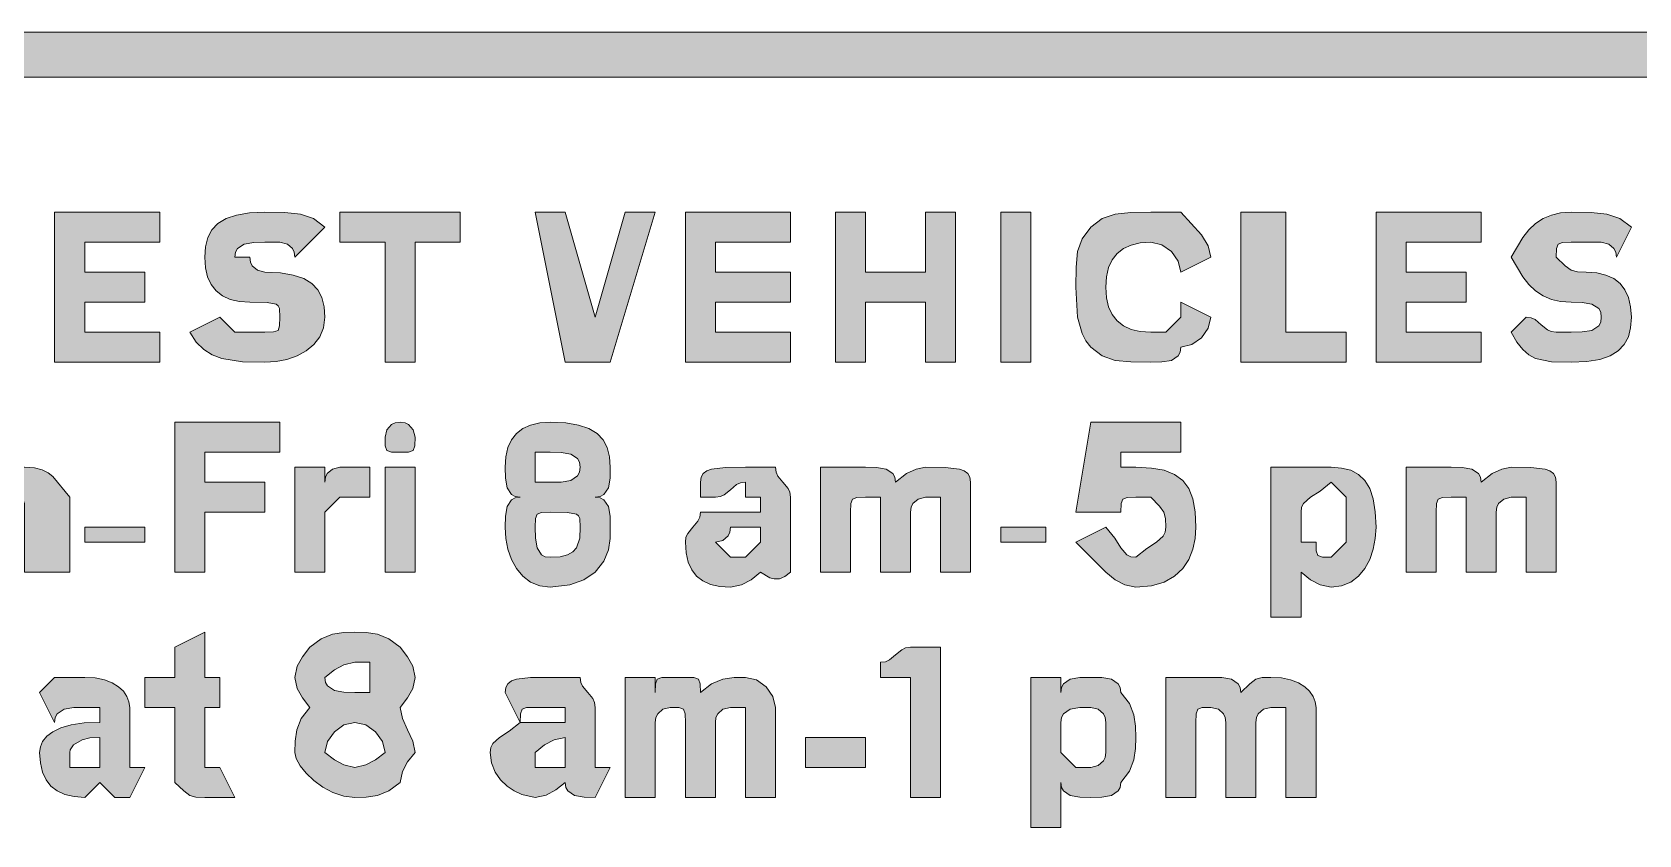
# Model space of a CAD drawing. Header units: metres. Extents: x 117 to 450, y 6 to 264.
# Drawn here: x 237.8 to 366.2, y 199.6 to 263.8 of the extents above; entities that cross this region are included whole.
import ezdxf

# ---------------------------------------------------------------- set-up
doc = ezdxf.new("R2010")
doc.units = ezdxf.units.M
doc.layers.add('FILL_BLACK_000000', color=7, linetype='Continuous', true_color=0x000000)

msp = doc.modelspace()

# ---------------------------------------------------------------- hatches: boundary and pattern name
at = {"layer": 'FILL_BLACK_000000', "true_color": 0x000000}
h = msp.add_hatch(color=7, dxfattribs=at)
h.dxf.hatch_style = 1
h.paths.add_polyline_path([(117.42, 257.65), (117.96, 258.96), (118.73, 260.27), (119.61, 261.36), (121.41, 263.01), (122.31, 263.55), (123.21, 263.76), (443.61, 263.76), (444.9, 263.6), (446.07, 263.14), (447.09, 262.43), (447.96, 261.51), (448.66, 260.42), (449.18, 259.2), (449.5, 257.9), (449.61, 256.56), (449.61, 11.76), (449.5, 10.47), (449.18, 9.3), (448.66, 8.28), (447.96, 7.41), (447.09, 6.71), (446.07, 6.19), (444.9, 5.87), (443.61, 5.76), (123.21, 5.76), (122.31, 5.97), (121.41, 6.51), (119.61, 8.16), (119.21, 8.21), (118.9, 8.35), (118.41, 8.76), (117.92, 9.17), (117.61, 9.31), (117.21, 9.36), (117.21, 11.76), (117.21, 256.56), (117.42, 257.65)])
h.paths.add_polyline_path([(443.98, 9.58), (444.6, 9.87), (445.11, 10.26), (445.5, 10.77), (445.78, 11.38), (445.95, 12.12), (446.01, 12.96), (446.01, 256.56), (445.78, 257.63), (445.5, 258.23), (445.11, 258.81), (444.6, 259.34), (443.98, 259.77), (443.25, 260.05), (442.41, 260.16), (124.41, 260.16), (123.53, 259.97), (122.76, 259.56), (122.01, 258.96), (121.61, 258.91), (121.32, 258.77), (120.96, 258.36), (120.81, 257.76), (120.81, 256.56), (120.81, 12.96), (120.83, 12.08), (120.96, 11.31), (121.32, 10.77), (121.61, 10.61), (122.01, 10.56), (122.06, 10.16), (122.22, 9.87), (122.76, 9.51), (123.53, 9.38), (124.41, 9.36), (442.41, 9.36), (443.25, 9.42), (443.98, 9.58)], flags=16)
h = msp.add_hatch(color=7, dxfattribs=at)
h.dxf.hatch_style = 1
h.paths.add_polyline_path([(239.61, 237.36), (239.61, 249.36), (248.01, 249.36), (248.01, 246.96), (242.01, 246.96), (242.01, 244.56), (246.81, 244.56), (246.81, 242.16), (242.01, 242.16), (242.01, 239.76), (248.01, 239.76), (248.01, 237.36), (239.61, 237.36)])
h = msp.add_hatch(color=7, dxfattribs=at)
h.dxf.hatch_style = 1
h.paths.add_polyline_path([(254.63, 237.4), (252.96, 237.66), (252.2, 237.95), (251.52, 238.37), (250.91, 238.97), (250.41, 239.76), (252.81, 240.96), (254.01, 239.76), (256.41, 239.76), (257.1, 239.78), (257.46, 239.91), (257.59, 240.27), (257.61, 240.96), (257.57, 241.65), (257.48, 241.87), (257.31, 242.01), (256.6, 242.14), (255.21, 242.16), (254.37, 242.22), (253.63, 242.38), (253.02, 242.67), (252.51, 243.06), (252.12, 243.57), (251.83, 244.18), (251.67, 244.92), (251.61, 245.76), (251.67, 246.6), (251.85, 247.33), (252.18, 247.95), (252.66, 248.46), (253.31, 248.85), (254.14, 249.13), (255.17, 249.3), (256.41, 249.36), (258, 249.34), (259.26, 249.21), (260.29, 248.85), (261.21, 248.16), (258.81, 245.76), (258.76, 246.16), (258.62, 246.45), (258.21, 246.81), (257.61, 246.96), (256.41, 246.96), (255.53, 246.94), (254.76, 246.81), (254.22, 246.45), (254.06, 246.16), (254.01, 245.76), (255.21, 245.76), (255.26, 245.36), (255.4, 245.07), (255.81, 244.71), (256.41, 244.56), (257.65, 244.5), (258.68, 244.33), (259.51, 244.05), (260.16, 243.66), (260.64, 243.15), (260.97, 242.53), (261.15, 241.8), (261.21, 240.96), (261.1, 240.12), (260.8, 239.38), (260.32, 238.77), (259.71, 238.26), (258.98, 237.87), (258.17, 237.58), (257.31, 237.42), (256.41, 237.36), (254.63, 237.4)])
h = msp.add_hatch(color=7, dxfattribs=at)
h.dxf.hatch_style = 1
h.paths.add_polyline_path([(266.01, 246.96), (262.41, 246.96), (262.41, 249.36), (272.01, 249.36), (272.01, 246.96), (268.41, 246.96), (268.41, 237.36), (266.01, 237.36), (266.01, 246.96)])
h = msp.add_hatch(color=7, dxfattribs=at)
h.dxf.hatch_style = 1
h.paths.add_polyline_path([(284.01, 237.36), (282.81, 237.36), (280.41, 237.36), (278.01, 249.36), (280.41, 249.36), (282.81, 240.96), (285.21, 249.36), (287.61, 249.36), (284.01, 237.36)])
h = msp.add_hatch(color=7, dxfattribs=at)
h.dxf.hatch_style = 1
h.paths.add_polyline_path([(290.01, 249.36), (298.41, 249.36), (298.41, 246.96), (292.41, 246.96), (292.41, 244.56), (298.41, 244.56), (298.41, 242.16), (292.41, 242.16), (292.41, 239.76), (298.41, 239.76), (298.41, 237.36), (290.01, 237.36), (290.01, 249.36)])
h = msp.add_hatch(color=7, dxfattribs=at)
h.dxf.hatch_style = 1
h.paths.add_polyline_path([(302.01, 249.36), (304.41, 249.36), (304.41, 244.56), (306.81, 244.56), (309.21, 244.56), (309.21, 249.36), (311.61, 249.36), (311.61, 237.36), (309.21, 237.36), (309.21, 242.16), (306.81, 242.16), (304.41, 242.16), (304.41, 237.36), (302.01, 237.36), (302.01, 249.36)])
h = msp.add_hatch(color=7, dxfattribs=at)
h.dxf.hatch_style = 1
h.paths.add_polyline_path([(315.21, 249.36), (317.61, 249.36), (317.61, 237.36), (315.21, 237.36), (315.21, 249.36)])
h = msp.add_hatch(color=7, dxfattribs=at)
h.dxf.hatch_style = 1
h.paths.add_polyline_path([(331.8, 240.08), (331.26, 239.31), (330.49, 238.77), (329.61, 238.56), (329.56, 238.16), (329.4, 237.87), (328.86, 237.51), (328.09, 237.38), (327.21, 237.36), (325.62, 237.38), (324.36, 237.51), (323.33, 237.87), (322.41, 238.56), (322.01, 239.06), (321.72, 239.65), (321.36, 240.96), (321.21, 243.36), (321.23, 244.95), (321.36, 246.21), (321.72, 247.24), (322.41, 248.16), (323.33, 248.85), (324.36, 249.21), (325.62, 249.34), (327.21, 249.36), (329.61, 249.36), (331.26, 247.56), (331.8, 246.66), (332.01, 245.76), (329.61, 244.56), (329.4, 245.44), (328.86, 246.21), (328.09, 246.75), (327.21, 246.96), (326.37, 246.9), (325.64, 246.73), (325.02, 246.45), (324.51, 246.06), (324.12, 245.55), (323.83, 244.93), (323.67, 244.2), (323.61, 243.36), (323.67, 242.52), (323.83, 241.78), (324.12, 241.17), (324.51, 240.66), (325.02, 240.27), (325.63, 239.98), (326.37, 239.82), (327.21, 239.76), (328.41, 239.76), (329.61, 240.96), (329.61, 242.16), (332.01, 240.96), (331.8, 240.08)])
h = msp.add_hatch(color=7, dxfattribs=at)
h.dxf.hatch_style = 1
h.paths.add_polyline_path([(334.41, 249.36), (338.01, 249.36), (338.01, 239.76), (342.81, 239.76), (342.81, 237.36), (334.41, 237.36), (334.41, 249.36)])
h = msp.add_hatch(color=7, dxfattribs=at)
h.dxf.hatch_style = 1
h.paths.add_polyline_path([(345.21, 249.36), (353.61, 249.36), (353.61, 246.96), (347.61, 246.96), (347.61, 244.56), (352.41, 244.56), (352.41, 242.16), (347.61, 242.16), (347.61, 239.76), (353.61, 239.76), (353.61, 237.36), (345.21, 237.36), (345.21, 249.36)])
h = msp.add_hatch(color=7, dxfattribs=at)
h.dxf.hatch_style = 1
h.paths.add_polyline_path([(359.22, 237.4), (357.96, 237.66), (357.42, 237.95), (356.93, 238.37), (356.46, 238.97), (356.01, 239.76), (357.21, 240.96), (357.61, 240.91), (357.92, 240.77), (358.41, 240.36), (358.9, 239.95), (359.21, 239.81), (359.61, 239.76), (360.81, 239.76), (361.69, 239.78), (362.46, 239.91), (363, 240.27), (363.16, 240.56), (363.21, 240.96), (363.16, 241.36), (363, 241.65), (362.46, 242.01), (361.69, 242.14), (360.81, 242.16), (359.96, 242.22), (359.22, 242.38), (358.55, 242.67), (357.96, 243.06), (357.42, 243.57), (356.93, 244.18), (356.01, 245.76), (356.93, 247.33), (357.42, 247.95), (357.96, 248.46), (358.55, 248.85), (359.22, 249.13), (359.96, 249.3), (360.81, 249.36), (362.4, 249.34), (363.66, 249.21), (364.69, 248.85), (365.61, 248.16), (364.41, 245.76), (364.36, 246.16), (364.22, 246.45), (363.81, 246.81), (363.21, 246.96), (360.81, 246.96), (360.12, 246.94), (359.76, 246.81), (359.63, 246.45), (359.61, 245.76), (360.32, 245.07), (360.81, 244.71), (361.3, 244.58), (362.01, 244.56), (362.85, 244.5), (363.58, 244.33), (364.2, 244.05), (364.71, 243.66), (365.1, 243.15), (365.38, 242.53), (365.55, 241.8), (365.61, 240.96), (365.55, 240.12), (365.37, 239.38), (365.04, 238.77), (364.56, 238.26), (363.91, 237.87), (363.08, 237.58), (362.05, 237.42), (360.81, 237.36), (359.22, 237.4)])
h = msp.add_hatch(color=7, dxfattribs=at)
h.dxf.hatch_style = 1
h.paths.add_polyline_path([(251.61, 225.36), (251.61, 220.56), (249.21, 220.56), (249.21, 232.56), (257.61, 232.56), (257.61, 230.16), (251.61, 230.16), (251.61, 227.76), (256.41, 227.76), (256.41, 225.36), (251.61, 225.36)])
h = msp.add_hatch(color=7, dxfattribs=at)
h.dxf.hatch_style = 1
h.paths.add_polyline_path([(268.39, 230.67), (268.26, 230.31), (267.9, 230.18), (267.21, 230.16), (266.52, 230.18), (266.16, 230.31), (266.03, 230.67), (266.01, 231.36), (266.16, 231.96), (266.52, 232.37), (266.81, 232.51), (267.21, 232.56), (267.61, 232.51), (267.9, 232.37), (268.26, 231.96), (268.41, 231.36), (268.39, 230.67)])
h = msp.add_hatch(color=7, dxfattribs=at)
h.dxf.hatch_style = 1
h.paths.add_polyline_path([(277.02, 220.25), (276.51, 220.86), (276.12, 221.59), (275.83, 222.4), (275.67, 223.26), (275.61, 224.16), (275.63, 225.04), (275.76, 225.81), (276.12, 226.35), (276.41, 226.51), (276.81, 226.56), (276.41, 226.61), (276.12, 226.77), (275.76, 227.31), (275.63, 228.08), (275.61, 228.96), (275.67, 229.8), (275.83, 230.53), (276.12, 231.15), (276.51, 231.66), (277.02, 232.05), (277.63, 232.33), (278.37, 232.5), (279.21, 232.56), (280.45, 232.5), (281.48, 232.33), (282.31, 232.05), (282.96, 231.66), (283.44, 231.15), (283.77, 230.53), (283.95, 229.8), (284.01, 228.96), (283.99, 228.08), (283.86, 227.31), (283.5, 226.77), (283.21, 226.61), (282.81, 226.56), (283.21, 226.51), (283.5, 226.35), (283.86, 225.81), (283.99, 225.04), (284.01, 224.16), (283.99, 223.26), (283.86, 222.36), (283.5, 221.46), (282.81, 220.56), (281.91, 219.96), (280.78, 219.55), (279.21, 219.36), (278.37, 219.47), (277.63, 219.77), (277.02, 220.25)])
h.paths.add_polyline_path([(281.31, 225.21), (280.6, 225.34), (279.21, 225.36), (278.52, 225.34), (278.16, 225.21), (278.03, 224.85), (278.01, 224.16), (278.03, 223.28), (278.16, 222.51), (278.52, 221.97), (278.81, 221.81), (279.21, 221.76), (280, 221.81), (280.6, 221.97), (281.02, 222.2), (281.31, 222.51), (281.57, 223.28), (281.61, 224.16), (281.57, 224.85), (281.48, 225.07), (281.31, 225.21)], flags=16)
h.paths.add_polyline_path([(281.4, 229.65), (280.86, 230.01), (280.09, 230.14), (279.21, 230.16), (278.01, 230.16), (278.01, 228.96), (278.01, 227.76), (279.21, 227.76), (280.09, 227.78), (280.86, 227.91), (281.4, 228.27), (281.56, 228.56), (281.61, 228.96), (281.56, 229.36), (281.4, 229.65)], flags=16)
h = msp.add_hatch(color=7, dxfattribs=at)
h.dxf.hatch_style = 1
h.paths.add_polyline_path([(330.75, 223.26), (330.57, 222.4), (330.24, 221.59), (329.76, 220.86), (329.11, 220.25), (328.28, 219.77), (327.25, 219.47), (326.01, 219.36), (325.13, 219.55), (324.36, 219.96), (323.61, 220.56), (321.21, 222.96), (323.61, 224.16), (324.32, 223.28), (324.81, 222.51), (325.3, 221.97), (325.61, 221.81), (326.01, 221.76), (326.89, 222.47), (327.66, 222.96), (328.2, 223.45), (328.36, 223.76), (328.41, 224.16), (328.39, 224.87), (328.26, 225.36), (327.9, 225.85), (327.21, 226.56), (326.01, 226.56), (325.32, 226.54), (324.96, 226.41), (324.83, 226.05), (324.81, 225.36), (321.21, 225.36), (322.41, 232.56), (329.61, 232.56), (329.61, 230.16), (324.81, 230.16), (324.81, 228.96), (326.01, 228.96), (327.25, 228.9), (328.28, 228.72), (329.11, 228.39), (329.76, 227.91), (330.24, 227.26), (330.57, 226.43), (330.75, 225.4), (330.81, 224.16), (330.75, 223.26)])
h = msp.add_hatch(color=7, dxfattribs=at)
h.dxf.hatch_style = 1
h.paths.add_polyline_path([(235.41, 226.41), (235, 226.05), (234.86, 225.76), (234.81, 225.36), (234.81, 220.56), (232.41, 220.56), (232.41, 228.96), (234.81, 228.96), (236.01, 228.96), (237.21, 228.96), (238, 228.91), (238.62, 228.75), (239.09, 228.52), (239.46, 228.21), (240.81, 226.56), (240.81, 220.56), (237.21, 220.56), (237.21, 225.36), (237.19, 226.05), (237.06, 226.41), (236.7, 226.54), (236.01, 226.56), (235.41, 226.41)])
h = msp.add_hatch(color=7, dxfattribs=at)
h.dxf.hatch_style = 1
h.paths.add_polyline_path([(261.21, 220.56), (258.81, 220.56), (258.81, 228.96), (261.21, 228.96), (261.21, 227.76), (261.26, 228.16), (261.4, 228.45), (261.81, 228.81), (262.41, 228.96), (264.81, 228.96), (264.81, 226.56), (262.41, 226.56), (261.21, 225.36), (261.21, 220.56)])
h = msp.add_hatch(color=7, dxfattribs=at)
h.dxf.hatch_style = 1
h.paths.add_polyline_path([(268.41, 220.56), (266.01, 220.56), (266.01, 228.96), (268.41, 228.96), (268.41, 220.56)])
h = msp.add_hatch(color=7, dxfattribs=at)
h.dxf.hatch_style = 1
h.paths.add_polyline_path([(294.81, 227.76), (294.41, 227.71), (294.1, 227.57), (293.61, 227.16), (293.12, 226.75), (292.81, 226.61), (292.41, 226.56), (291.21, 226.56), (291.21, 227.76), (291.27, 228.16), (291.43, 228.45), (291.72, 228.67), (292.11, 228.81), (293.23, 228.94), (294.81, 228.96), (297.21, 228.96), (297.26, 228.56), (297.4, 228.25), (297.81, 227.76), (298.22, 227.27), (298.36, 226.96), (298.41, 226.56), (298.41, 221.76), (298.41, 220.56), (297.96, 220.22), (297.53, 220.05), (297.12, 220.03), (296.76, 220.11), (296.01, 220.56), (295.26, 219.96), (294.49, 219.55), (293.61, 219.36), (292.77, 219.42), (292.03, 219.58), (291.42, 219.87), (290.91, 220.26), (290.52, 220.77), (290.23, 221.38), (290.07, 222.12), (290.01, 222.96), (290.06, 223.36), (290.2, 223.67), (290.61, 224.16), (291.02, 224.65), (291.16, 224.96), (291.21, 225.36), (296.01, 225.36), (296.01, 226.56), (294.81, 226.56), (294.81, 227.76)])
h.paths.add_polyline_path([(293.61, 224.16), (293.56, 223.76), (293.42, 223.47), (293.01, 223.11), (292.41, 222.96), (293.61, 221.76), (294.81, 221.76), (296.01, 222.96), (296.01, 224.16), (293.61, 224.16)], flags=16)
h = msp.add_hatch(color=7, dxfattribs=at)
h.dxf.hatch_style = 1
h.paths.add_polyline_path([(310.78, 228.94), (311.91, 228.81), (312.3, 228.67), (312.58, 228.45), (312.75, 228.16), (312.81, 227.76), (312.81, 226.56), (312.81, 220.56), (310.41, 220.56), (310.41, 226.56), (309.21, 226.56), (308.61, 226.41), (308.2, 226.05), (308.06, 225.76), (308.01, 225.36), (308.01, 220.56), (305.61, 220.56), (305.61, 226.56), (304.41, 226.56), (303.72, 226.54), (303.36, 226.41), (303.23, 226.05), (303.21, 225.36), (303.21, 220.56), (300.81, 220.56), (300.81, 228.96), (303.21, 228.96), (304.41, 228.96), (305.29, 228.94), (306.06, 228.81), (306.6, 228.45), (306.76, 228.16), (306.81, 227.76), (307.69, 228.45), (308.46, 228.81), (309.21, 228.96), (310.78, 228.94)])
h = msp.add_hatch(color=7, dxfattribs=at)
h.dxf.hatch_style = 1
h.paths.add_polyline_path([(344.98, 222.4), (344.7, 221.59), (344.31, 220.86), (343.8, 220.25), (343.18, 219.77), (342.45, 219.47), (341.61, 219.36), (340.73, 219.55), (339.96, 219.96), (339.21, 220.56), (339.21, 216.96), (336.81, 216.96), (336.81, 228.96), (339.21, 228.96), (341.61, 228.96), (342.45, 228.9), (343.18, 228.72), (343.8, 228.39), (344.31, 227.91), (344.7, 227.26), (344.98, 226.43), (345.15, 225.4), (345.21, 224.16), (345.15, 223.26), (344.98, 222.4)])
h.paths.add_polyline_path([(339.21, 222.96), (340.41, 222.96), (340.43, 222.27), (340.56, 221.91), (340.92, 221.78), (341.61, 221.76), (342.81, 222.96), (342.81, 224.16), (342.81, 225.36), (342.81, 226.56), (341.61, 227.76), (340.73, 227.05), (339.96, 226.56), (339.42, 226.07), (339.26, 225.76), (339.21, 225.36), (339.21, 224.16), (339.21, 222.96)], flags=16)
h = msp.add_hatch(color=7, dxfattribs=at)
h.dxf.hatch_style = 1
h.paths.add_polyline_path([(357.58, 228.94), (358.71, 228.81), (359.1, 228.67), (359.38, 228.45), (359.55, 228.16), (359.61, 227.76), (359.61, 226.56), (359.61, 220.56), (357.21, 220.56), (357.21, 226.56), (356.01, 226.56), (355.41, 226.41), (355, 226.05), (354.86, 225.76), (354.81, 225.36), (354.81, 220.56), (352.41, 220.56), (352.41, 226.56), (351.21, 226.56), (350.52, 226.54), (350.16, 226.41), (350.03, 226.05), (350.01, 225.36), (350.01, 220.56), (347.61, 220.56), (347.61, 228.96), (350.01, 228.96), (351.21, 228.96), (352.09, 228.94), (352.86, 228.81), (353.4, 228.45), (353.56, 228.16), (353.61, 227.76), (354.49, 228.45), (355.26, 228.81), (356.01, 228.96), (357.58, 228.94)])
h = msp.add_hatch(color=7, dxfattribs=at)
h.dxf.hatch_style = 1
h.paths.add_polyline_path([(246.81, 222.96), (242.01, 222.96), (242.01, 224.16), (246.81, 224.16), (246.81, 222.96)])
h = msp.add_hatch(color=7, dxfattribs=at)
h.dxf.hatch_style = 1
h.paths.add_polyline_path([(318.81, 222.96), (315.21, 222.96), (315.21, 224.16), (318.81, 224.16), (318.81, 222.96)])
h = msp.add_hatch(color=7, dxfattribs=at)
h.dxf.hatch_style = 1
h.paths.add_polyline_path([(251.61, 206.16), (251.61, 204.96), (252.81, 204.96), (254.01, 202.56), (251.61, 202.56), (250.9, 202.58), (250.41, 202.71), (249.92, 203.07), (249.21, 203.76), (249.21, 204.96), (249.21, 209.76), (246.81, 209.76), (246.81, 212.16), (249.21, 212.16), (249.21, 214.56), (251.61, 215.76), (251.61, 212.16), (252.81, 212.16), (252.81, 209.76), (251.61, 209.76), (251.61, 206.16)])
h = msp.add_hatch(color=7, dxfattribs=at)
h.dxf.hatch_style = 1
h.paths.add_polyline_path([(261.04, 203.38), (260.31, 203.91), (259.7, 204.49), (259.22, 205.09), (258.92, 205.66), (258.81, 206.16), (258.83, 207.06), (258.96, 207.96), (259.32, 208.86), (260.01, 209.76), (259.41, 210.51), (259, 211.28), (258.81, 212.16), (259, 213.04), (259.41, 213.81), (260.01, 214.56), (260.91, 215.25), (261.81, 215.61), (262.71, 215.74), (263.61, 215.76), (264.51, 215.74), (265.41, 215.61), (266.31, 215.25), (267.21, 214.56), (267.81, 213.81), (268.22, 213.04), (268.41, 212.16), (268.22, 211.28), (267.81, 210.51), (267.21, 209.76), (267.4, 208.86), (267.81, 207.96), (268.22, 207.06), (268.41, 206.16), (267.81, 205.41), (267.4, 204.64), (267.21, 203.76), (266.31, 203.07), (265.41, 202.71), (264.51, 202.58), (263.61, 202.56), (262.71, 202.67), (261.85, 202.95), (261.04, 203.38)])
h.paths.add_polyline_path([(264.49, 208.35), (263.61, 208.56), (262.73, 208.35), (261.96, 207.81), (261.42, 207.04), (261.21, 206.16), (261.96, 205.56), (262.73, 205.15), (263.61, 204.96), (264.49, 205.15), (265.26, 205.56), (266.01, 206.16), (265.8, 207.04), (265.26, 207.81), (264.49, 208.35)], flags=16)
h.paths.add_polyline_path([(263.61, 213.36), (262.73, 213.17), (261.96, 212.76), (261.21, 212.16), (261.26, 211.76), (261.42, 211.47), (261.96, 211.11), (262.73, 210.98), (263.61, 210.96), (264.81, 210.96), (264.81, 212.16), (264.81, 213.36), (263.61, 213.36)], flags=16)
h = msp.add_hatch(color=7, dxfattribs=at)
h.dxf.hatch_style = 1
h.paths.add_polyline_path([(305.61, 212.16), (305.61, 213.36), (306.01, 213.41), (306.32, 213.55), (306.81, 213.96), (307.3, 214.37), (307.61, 214.51), (308.01, 214.56), (310.41, 214.56), (310.41, 202.56), (308.01, 202.56), (308.01, 212.16), (305.61, 212.16)])
h = msp.add_hatch(color=7, dxfattribs=at)
h.dxf.hatch_style = 1
h.paths.add_polyline_path([(242.01, 209.76), (241.13, 209.74), (240.36, 209.61), (239.82, 209.25), (239.66, 208.96), (239.61, 208.56), (238.41, 210.96), (239.61, 212.16), (242.01, 212.16), (242.85, 212.11), (243.58, 211.95), (244.2, 211.72), (244.71, 211.41), (245.1, 211.05), (245.38, 210.64), (245.55, 210.21), (245.61, 209.76), (245.61, 204.96), (246.81, 204.96), (245.61, 202.56), (244.41, 202.56), (243.21, 203.76), (242.01, 202.56), (241.17, 202.62), (240.43, 202.78), (239.82, 203.07), (239.31, 203.46), (238.92, 203.97), (238.63, 204.58), (238.47, 205.32), (238.41, 206.16), (238.47, 206.61), (238.65, 207.04), (238.98, 207.45), (239.46, 207.81), (240.11, 208.12), (240.94, 208.35), (241.97, 208.51), (243.21, 208.56), (243.21, 209.76), (242.01, 209.76)])
h.paths.add_polyline_path([(241.82, 207.17), (241.11, 206.76), (240.85, 206.35), (240.81, 206.16), (240.81, 204.96), (242.01, 204.96), (243.21, 204.96), (243.21, 207.36), (242.42, 207.31), (241.82, 207.17)], flags=16)
h = msp.add_hatch(color=7, dxfattribs=at)
h.dxf.hatch_style = 1
h.paths.add_polyline_path([(275.83, 211.65), (276.12, 211.87), (276.51, 212.01), (277.63, 212.14), (279.21, 212.16), (281.61, 212.16), (281.66, 211.76), (281.8, 211.45), (282.21, 210.96), (282.62, 210.47), (282.76, 210.16), (282.81, 209.76), (282.81, 204.96), (284.01, 204.96), (282.81, 202.56), (281.93, 202.58), (281.16, 202.71), (280.62, 203.07), (280.46, 203.36), (280.41, 203.76), (279.66, 203.16), (278.89, 202.75), (278.01, 202.56), (276.94, 202.78), (276.34, 203.07), (275.76, 203.46), (275.23, 203.97), (274.8, 204.58), (274.52, 205.32), (274.41, 206.16), (274.46, 206.56), (274.62, 206.87), (275.16, 207.36), (275.93, 207.85), (276.81, 208.56), (275.61, 210.96), (275.67, 211.36), (275.83, 211.65)])
h.paths.add_polyline_path([(280.41, 208.56), (280.41, 209.76), (279.21, 209.76), (278.01, 209.76), (277.32, 209.74), (276.96, 209.61), (276.83, 209.25), (276.81, 208.56), (280.41, 208.56)], flags=16)
h.paths.add_polyline_path([(279.53, 207.17), (278.76, 206.76), (278.01, 206.16), (278.01, 204.96), (279.21, 204.96), (280.41, 204.96), (280.41, 207.36), (279.53, 207.17)], flags=16)
h = msp.add_hatch(color=7, dxfattribs=at)
h.dxf.hatch_style = 1
h.paths.add_polyline_path([(295.69, 211.95), (296.46, 211.41), (297, 210.64), (297.21, 209.76), (297.21, 202.56), (294.81, 202.56), (294.81, 208.56), (294.81, 209.76), (293.61, 209.76), (293.01, 209.61), (292.6, 209.25), (292.46, 208.96), (292.41, 208.56), (292.41, 202.56), (290.01, 202.56), (290.01, 208.56), (289.99, 209.25), (289.86, 209.61), (289.5, 209.74), (288.81, 209.76), (288.21, 209.61), (287.8, 209.25), (287.66, 208.96), (287.61, 208.56), (287.61, 202.56), (285.21, 202.56), (285.21, 212.16), (287.61, 212.16), (287.61, 210.96), (287.63, 211.65), (287.76, 212.01), (288.12, 212.14), (288.81, 212.16), (290.01, 212.16), (290.7, 212.14), (291.06, 212.01), (291.19, 211.65), (291.21, 210.96), (292.11, 211.65), (293.01, 212.01), (293.91, 212.14), (294.81, 212.16), (295.69, 211.95)])
h = msp.add_hatch(color=7, dxfattribs=at)
h.dxf.hatch_style = 1
h.paths.add_polyline_path([(325.86, 205.56), (325.5, 204.66), (324.81, 203.76), (324.76, 203.36), (324.6, 203.07), (324.06, 202.71), (323.29, 202.58), (322.41, 202.56), (321.53, 202.58), (320.76, 202.71), (320.22, 203.07), (320.06, 203.36), (320.01, 203.76), (320.01, 200.16), (317.61, 200.16), (317.61, 212.16), (320.01, 212.16), (320.01, 210.96), (320.06, 211.36), (320.22, 211.65), (320.76, 212.01), (321.53, 212.14), (322.41, 212.16), (323.29, 212.14), (324.06, 212.01), (324.6, 211.65), (324.76, 211.36), (324.81, 210.96), (325.5, 210.06), (325.86, 209.16), (325.99, 208.26), (326.01, 207.36), (325.99, 206.46), (325.86, 205.56)])
h.paths.add_polyline_path([(321.21, 204.96), (322.41, 204.96), (323.01, 205.11), (323.42, 205.47), (323.56, 205.76), (323.61, 206.16), (323.61, 208.56), (323.56, 208.96), (323.42, 209.25), (323.01, 209.61), (322.41, 209.76), (321.53, 209.74), (320.76, 209.61), (320.22, 209.25), (320.06, 208.96), (320.01, 208.56), (320.01, 206.16), (321.21, 204.96)], flags=16)
h = msp.add_hatch(color=7, dxfattribs=at)
h.dxf.hatch_style = 1
h.paths.add_polyline_path([(338.38, 211.95), (339, 211.72), (339.51, 211.41), (339.9, 211.05), (340.18, 210.64), (340.35, 210.21), (340.41, 209.76), (340.41, 202.56), (338.01, 202.56), (338.01, 208.56), (338.01, 209.76), (336.81, 209.76), (336.21, 209.61), (335.8, 209.25), (335.66, 208.96), (335.61, 208.56), (335.61, 202.56), (333.21, 202.56), (333.21, 208.56), (333.16, 208.96), (333.02, 209.25), (332.61, 209.61), (332.01, 209.76), (331.32, 209.74), (330.96, 209.61), (330.83, 209.25), (330.81, 208.56), (330.81, 202.56), (328.41, 202.56), (328.41, 212.16), (330.81, 212.16), (332.01, 212.16), (332.89, 212.14), (333.66, 212.01), (334.2, 211.65), (334.36, 211.36), (334.41, 210.96), (335.12, 211.65), (335.61, 212.01), (336.1, 212.14), (336.81, 212.16), (337.65, 212.11), (338.38, 211.95)])
h = msp.add_hatch(color=7, dxfattribs=at)
h.dxf.hatch_style = 1
h.paths.add_polyline_path([(299.61, 204.96), (299.61, 207.36), (304.41, 207.36), (304.41, 204.96), (299.61, 204.96)])

# ---------------------------------------------------------------- linework, layer by layer
at = {"layer": 'FILL_BLACK_000000', "lineweight": 0, "true_color": 0x000000}
for points in [[(123.21, 263.76), (443.61, 263.76), (444.9, 263.6), (446.07, 263.14), (447.09, 262.43), (447.96, 261.51), (448.66, 260.42), (449.18, 259.2), (449.5, 257.9), (449.61, 256.56), (449.61, 11.76), (449.5, 10.47), (449.18, 9.3), (448.66, 8.28), (447.96, 7.41), (447.09, 6.71), (446.07, 6.19), (444.9, 5.87), (443.61, 5.76), (123.21, 5.76)], [(124.41, 9.36), (442.41, 9.36), (443.25, 9.42), (443.98, 9.58), (444.6, 9.87), (445.11, 10.26), (445.5, 10.77), (445.78, 11.38), (445.95, 12.12), (446.01, 12.96), (446.01, 256.56), (445.78, 257.63), (445.5, 258.23), (445.11, 258.81), (444.6, 259.34), (443.98, 259.77), (443.25, 260.05), (442.41, 260.16), (124.41, 260.16)]]:
    msp.add_lwpolyline(points, dxfattribs=at)
for points in [[(239.61, 237.36), (239.61, 249.36), (248.01, 249.36), (248.01, 246.96), (242.01, 246.96), (242.01, 244.56), (246.81, 244.56), (246.81, 242.16), (242.01, 242.16), (242.01, 239.76), (248.01, 239.76), (248.01, 237.36)], [(254.63, 237.4), (252.96, 237.66), (252.2, 237.95), (251.52, 238.37), (250.91, 238.97), (250.41, 239.76), (252.81, 240.96), (254.01, 239.76), (256.41, 239.76), (257.1, 239.78), (257.46, 239.91), (257.59, 240.27), (257.61, 240.96), (257.57, 241.65), (257.48, 241.87), (257.31, 242.01), (256.6, 242.14), (255.21, 242.16), (254.37, 242.22), (253.63, 242.38), (253.02, 242.67), (252.51, 243.06), (252.12, 243.57), (251.83, 244.18), (251.67, 244.92), (251.61, 245.76), (251.67, 246.6), (251.85, 247.33), (252.18, 247.95), (252.66, 248.46), (253.31, 248.85), (254.14, 249.13), (255.17, 249.3), (256.41, 249.36), (258, 249.34), (259.26, 249.21), (260.29, 248.85), (261.21, 248.16), (258.81, 245.76), (258.76, 246.16), (258.62, 246.45), (258.21, 246.81), (257.61, 246.96), (256.41, 246.96), (255.53, 246.94), (254.76, 246.81), (254.22, 246.45), (254.06, 246.16), (254.01, 245.76), (255.21, 245.76), (255.26, 245.36), (255.4, 245.07), (255.81, 244.71), (256.41, 244.56), (257.65, 244.5), (258.68, 244.33), (259.51, 244.05), (260.16, 243.66), (260.64, 243.15), (260.97, 242.53), (261.15, 241.8), (261.21, 240.96), (261.1, 240.12), (260.8, 239.38), (260.32, 238.77), (259.71, 238.26), (258.98, 237.87), (258.17, 237.58), (257.31, 237.42), (256.41, 237.36)], [(266.01, 246.96), (262.41, 246.96), (262.41, 249.36), (272.01, 249.36), (272.01, 246.96), (268.41, 246.96), (268.41, 237.36), (266.01, 237.36)], [(284.01, 237.36), (282.81, 237.36), (280.41, 237.36), (278.01, 249.36), (280.41, 249.36), (282.81, 240.96), (285.21, 249.36), (287.61, 249.36)], [(290.01, 249.36), (298.41, 249.36), (298.41, 246.96), (292.41, 246.96), (292.41, 244.56), (298.41, 244.56), (298.41, 242.16), (292.41, 242.16), (292.41, 239.76), (298.41, 239.76), (298.41, 237.36), (290.01, 237.36)], [(302.01, 249.36), (304.41, 249.36), (304.41, 244.56), (306.81, 244.56), (309.21, 244.56), (309.21, 249.36), (311.61, 249.36), (311.61, 237.36), (309.21, 237.36), (309.21, 242.16), (306.81, 242.16), (304.41, 242.16), (304.41, 237.36), (302.01, 237.36)], [(315.21, 249.36), (317.61, 249.36), (317.61, 237.36), (315.21, 237.36)], [(331.8, 240.08), (331.26, 239.31), (330.49, 238.77), (329.61, 238.56), (329.56, 238.16), (329.4, 237.87), (328.86, 237.51), (328.09, 237.38), (327.21, 237.36), (325.62, 237.38), (324.36, 237.51), (323.33, 237.87), (322.41, 238.56), (322.01, 239.06), (321.72, 239.65), (321.36, 240.96), (321.21, 243.36), (321.23, 244.95), (321.36, 246.21), (321.72, 247.24), (322.41, 248.16), (323.33, 248.85), (324.36, 249.21), (325.62, 249.34), (327.21, 249.36), (329.61, 249.36), (331.26, 247.56), (331.8, 246.66), (332.01, 245.76), (329.61, 244.56), (329.4, 245.44), (328.86, 246.21), (328.09, 246.75), (327.21, 246.96), (326.37, 246.9), (325.64, 246.73), (325.02, 246.45), (324.51, 246.06), (324.12, 245.55), (323.83, 244.93), (323.67, 244.2), (323.61, 243.36), (323.67, 242.52), (323.83, 241.78), (324.12, 241.17), (324.51, 240.66), (325.02, 240.27), (325.63, 239.98), (326.37, 239.82), (327.21, 239.76), (328.41, 239.76), (329.61, 240.96), (329.61, 242.16), (332.01, 240.96)], [(334.41, 249.36), (338.01, 249.36), (338.01, 239.76), (342.81, 239.76), (342.81, 237.36), (334.41, 237.36)], [(345.21, 249.36), (353.61, 249.36), (353.61, 246.96), (347.61, 246.96), (347.61, 244.56), (352.41, 244.56), (352.41, 242.16), (347.61, 242.16), (347.61, 239.76), (353.61, 239.76), (353.61, 237.36), (345.21, 237.36)], [(359.22, 237.4), (357.96, 237.66), (357.42, 237.95), (356.93, 238.37), (356.46, 238.97), (356.01, 239.76), (357.21, 240.96), (357.61, 240.91), (357.92, 240.77), (358.41, 240.36), (358.9, 239.95), (359.21, 239.81), (359.61, 239.76), (360.81, 239.76), (361.69, 239.78), (362.46, 239.91), (363, 240.27), (363.16, 240.56), (363.21, 240.96), (363.16, 241.36), (363, 241.65), (362.46, 242.01), (361.69, 242.14), (360.81, 242.16), (359.96, 242.22), (359.22, 242.38), (358.55, 242.67), (357.96, 243.06), (357.42, 243.57), (356.93, 244.18), (356.01, 245.76), (356.93, 247.33), (357.42, 247.95), (357.96, 248.46), (358.55, 248.85), (359.22, 249.13), (359.96, 249.3), (360.81, 249.36), (362.4, 249.34), (363.66, 249.21), (364.69, 248.85), (365.61, 248.16), (364.41, 245.76), (364.36, 246.16), (364.22, 246.45), (363.81, 246.81), (363.21, 246.96), (360.81, 246.96), (360.12, 246.94), (359.76, 246.81), (359.63, 246.45), (359.61, 245.76), (360.32, 245.07), (360.81, 244.71), (361.3, 244.58), (362.01, 244.56), (362.85, 244.5), (363.58, 244.33), (364.2, 244.05), (364.71, 243.66), (365.1, 243.15), (365.38, 242.53), (365.55, 241.8), (365.61, 240.96), (365.55, 240.12), (365.37, 239.38), (365.04, 238.77), (364.56, 238.26), (363.91, 237.87), (363.08, 237.58), (362.05, 237.42), (360.81, 237.36)], [(251.61, 225.36), (251.61, 220.56), (249.21, 220.56), (249.21, 232.56), (257.61, 232.56), (257.61, 230.16), (251.61, 230.16), (251.61, 227.76), (256.41, 227.76), (256.41, 225.36)], [(268.39, 230.67), (268.26, 230.31), (267.9, 230.18), (267.21, 230.16), (266.52, 230.18), (266.16, 230.31), (266.03, 230.67), (266.01, 231.36), (266.16, 231.96), (266.52, 232.37), (266.81, 232.51), (267.21, 232.56), (267.61, 232.51), (267.9, 232.37), (268.26, 231.96), (268.41, 231.36)], [(277.02, 220.25), (276.51, 220.86), (276.12, 221.59), (275.83, 222.4), (275.67, 223.26), (275.61, 224.16), (275.63, 225.04), (275.76, 225.81), (276.12, 226.35), (276.41, 226.51), (276.81, 226.56), (276.41, 226.61), (276.12, 226.77), (275.76, 227.31), (275.63, 228.08), (275.61, 228.96), (275.67, 229.8), (275.83, 230.53), (276.12, 231.15), (276.51, 231.66), (277.02, 232.05), (277.63, 232.33), (278.37, 232.5), (279.21, 232.56), (280.45, 232.5), (281.48, 232.33), (282.31, 232.05), (282.96, 231.66), (283.44, 231.15), (283.77, 230.53), (283.95, 229.8), (284.01, 228.96), (283.99, 228.08), (283.86, 227.31), (283.5, 226.77), (283.21, 226.61), (282.81, 226.56), (283.21, 226.51), (283.5, 226.35), (283.86, 225.81), (283.99, 225.04), (284.01, 224.16), (283.99, 223.26), (283.86, 222.36), (283.5, 221.46), (282.81, 220.56), (281.91, 219.96), (280.78, 219.55), (279.21, 219.36), (278.37, 219.47), (277.63, 219.77)], [(330.75, 223.26), (330.57, 222.4), (330.24, 221.59), (329.76, 220.86), (329.11, 220.25), (328.28, 219.77), (327.25, 219.47), (326.01, 219.36), (325.13, 219.55), (324.36, 219.96), (323.61, 220.56), (321.21, 222.96), (323.61, 224.16), (324.32, 223.28), (324.81, 222.51), (325.3, 221.97), (325.61, 221.81), (326.01, 221.76), (326.89, 222.47), (327.66, 222.96), (328.2, 223.45), (328.36, 223.76), (328.41, 224.16), (328.39, 224.87), (328.26, 225.36), (327.9, 225.85), (327.21, 226.56), (326.01, 226.56), (325.32, 226.54), (324.96, 226.41), (324.83, 226.05), (324.81, 225.36), (321.21, 225.36), (322.41, 232.56), (329.61, 232.56), (329.61, 230.16), (324.81, 230.16), (324.81, 228.96), (326.01, 228.96), (327.25, 228.9), (328.28, 228.72), (329.11, 228.39), (329.76, 227.91), (330.24, 227.26), (330.57, 226.43), (330.75, 225.4), (330.81, 224.16)], [(281.4, 229.65), (280.86, 230.01), (280.09, 230.14), (279.21, 230.16), (278.01, 230.16), (278.01, 228.96), (278.01, 227.76), (279.21, 227.76), (280.09, 227.78), (280.86, 227.91), (281.4, 228.27), (281.56, 228.56), (281.61, 228.96), (281.56, 229.36)], [(235.41, 226.41), (235, 226.05), (234.86, 225.76), (234.81, 225.36), (234.81, 220.56), (232.41, 220.56), (232.41, 228.96), (234.81, 228.96), (236.01, 228.96), (237.21, 228.96), (238, 228.91), (238.62, 228.75), (239.09, 228.52), (239.46, 228.21), (240.81, 226.56), (240.81, 220.56), (237.21, 220.56), (237.21, 225.36), (237.19, 226.05), (237.06, 226.41), (236.7, 226.54), (236.01, 226.56)], [(261.21, 220.56), (258.81, 220.56), (258.81, 228.96), (261.21, 228.96), (261.21, 227.76), (261.26, 228.16), (261.4, 228.45), (261.81, 228.81), (262.41, 228.96), (264.81, 228.96), (264.81, 226.56), (262.41, 226.56), (261.21, 225.36)], [(268.41, 220.56), (266.01, 220.56), (266.01, 228.96), (268.41, 228.96)], [(294.81, 227.76), (294.41, 227.71), (294.1, 227.57), (293.61, 227.16), (293.12, 226.75), (292.81, 226.61), (292.41, 226.56), (291.21, 226.56), (291.21, 227.76), (291.27, 228.16), (291.43, 228.45), (291.72, 228.67), (292.11, 228.81), (293.23, 228.94), (294.81, 228.96), (297.21, 228.96), (297.26, 228.56), (297.4, 228.25), (297.81, 227.76), (298.22, 227.27), (298.36, 226.96), (298.41, 226.56), (298.41, 221.76), (298.41, 220.56), (297.96, 220.22), (297.53, 220.05), (297.12, 220.03), (296.76, 220.11), (296.01, 220.56), (295.26, 219.96), (294.49, 219.55), (293.61, 219.36), (292.77, 219.42), (292.03, 219.58), (291.42, 219.87), (290.91, 220.26), (290.52, 220.77), (290.23, 221.38), (290.07, 222.12), (290.01, 222.96), (290.06, 223.36), (290.2, 223.67), (290.61, 224.16), (291.02, 224.65), (291.16, 224.96), (291.21, 225.36), (296.01, 225.36), (296.01, 226.56), (294.81, 226.56)], [(310.78, 228.94), (311.91, 228.81), (312.3, 228.67), (312.58, 228.45), (312.75, 228.16), (312.81, 227.76), (312.81, 226.56), (312.81, 220.56), (310.41, 220.56), (310.41, 226.56), (309.21, 226.56), (308.61, 226.41), (308.2, 226.05), (308.06, 225.76), (308.01, 225.36), (308.01, 220.56), (305.61, 220.56), (305.61, 226.56), (304.41, 226.56), (303.72, 226.54), (303.36, 226.41), (303.23, 226.05), (303.21, 225.36), (303.21, 220.56), (300.81, 220.56), (300.81, 228.96), (303.21, 228.96), (304.41, 228.96), (305.29, 228.94), (306.06, 228.81), (306.6, 228.45), (306.76, 228.16), (306.81, 227.76), (307.69, 228.45), (308.46, 228.81), (309.21, 228.96)], [(344.98, 222.4), (344.7, 221.59), (344.31, 220.86), (343.8, 220.25), (343.18, 219.77), (342.45, 219.47), (341.61, 219.36), (340.73, 219.55), (339.96, 219.96), (339.21, 220.56), (339.21, 216.96), (336.81, 216.96), (336.81, 228.96), (339.21, 228.96), (341.61, 228.96), (342.45, 228.9), (343.18, 228.72), (343.8, 228.39), (344.31, 227.91), (344.7, 227.26), (344.98, 226.43), (345.15, 225.4), (345.21, 224.16), (345.15, 223.26)], [(357.58, 228.94), (358.71, 228.81), (359.1, 228.67), (359.38, 228.45), (359.55, 228.16), (359.61, 227.76), (359.61, 226.56), (359.61, 220.56), (357.21, 220.56), (357.21, 226.56), (356.01, 226.56), (355.41, 226.41), (355, 226.05), (354.86, 225.76), (354.81, 225.36), (354.81, 220.56), (352.41, 220.56), (352.41, 226.56), (351.21, 226.56), (350.52, 226.54), (350.16, 226.41), (350.03, 226.05), (350.01, 225.36), (350.01, 220.56), (347.61, 220.56), (347.61, 228.96), (350.01, 228.96), (351.21, 228.96), (352.09, 228.94), (352.86, 228.81), (353.4, 228.45), (353.56, 228.16), (353.61, 227.76), (354.49, 228.45), (355.26, 228.81), (356.01, 228.96)], [(339.21, 222.96), (340.41, 222.96), (340.43, 222.27), (340.56, 221.91), (340.92, 221.78), (341.61, 221.76), (342.81, 222.96), (342.81, 224.16), (342.81, 225.36), (342.81, 226.56), (341.61, 227.76), (340.73, 227.05), (339.96, 226.56), (339.42, 226.07), (339.26, 225.76), (339.21, 225.36), (339.21, 224.16)], [(281.31, 225.21), (280.6, 225.34), (279.21, 225.36), (278.52, 225.34), (278.16, 225.21), (278.03, 224.85), (278.01, 224.16), (278.03, 223.28), (278.16, 222.51), (278.52, 221.97), (278.81, 221.81), (279.21, 221.76), (280, 221.81), (280.6, 221.97), (281.02, 222.2), (281.31, 222.51), (281.57, 223.28), (281.61, 224.16), (281.57, 224.85), (281.48, 225.07)], [(246.81, 222.96), (242.01, 222.96), (242.01, 224.16), (246.81, 224.16)], [(293.61, 224.16), (293.56, 223.76), (293.42, 223.47), (293.01, 223.11), (292.41, 222.96), (293.61, 221.76), (294.81, 221.76), (296.01, 222.96), (296.01, 224.16)], [(318.81, 222.96), (315.21, 222.96), (315.21, 224.16), (318.81, 224.16)], [(251.61, 206.16), (251.61, 204.96), (252.81, 204.96), (254.01, 202.56), (251.61, 202.56), (250.9, 202.58), (250.41, 202.71), (249.92, 203.07), (249.21, 203.76), (249.21, 204.96), (249.21, 209.76), (246.81, 209.76), (246.81, 212.16), (249.21, 212.16), (249.21, 214.56), (251.61, 215.76), (251.61, 212.16), (252.81, 212.16), (252.81, 209.76), (251.61, 209.76)], [(261.04, 203.38), (260.31, 203.91), (259.7, 204.49), (259.22, 205.09), (258.92, 205.66), (258.81, 206.16), (258.83, 207.06), (258.96, 207.96), (259.32, 208.86), (260.01, 209.76), (259.41, 210.51), (259, 211.28), (258.81, 212.16), (259, 213.04), (259.41, 213.81), (260.01, 214.56), (260.91, 215.25), (261.81, 215.61), (262.71, 215.74), (263.61, 215.76), (264.51, 215.74), (265.41, 215.61), (266.31, 215.25), (267.21, 214.56), (267.81, 213.81), (268.22, 213.04), (268.41, 212.16), (268.22, 211.28), (267.81, 210.51), (267.21, 209.76), (267.4, 208.86), (267.81, 207.96), (268.22, 207.06), (268.41, 206.16), (267.81, 205.41), (267.4, 204.64), (267.21, 203.76), (266.31, 203.07), (265.41, 202.71), (264.51, 202.58), (263.61, 202.56), (262.71, 202.67), (261.85, 202.95)], [(305.61, 212.16), (305.61, 213.36), (306.01, 213.41), (306.32, 213.55), (306.81, 213.96), (307.3, 214.37), (307.61, 214.51), (308.01, 214.56), (310.41, 214.56), (310.41, 202.56), (308.01, 202.56), (308.01, 212.16)], [(263.61, 213.36), (262.73, 213.17), (261.96, 212.76), (261.21, 212.16), (261.26, 211.76), (261.42, 211.47), (261.96, 211.11), (262.73, 210.98), (263.61, 210.96), (264.81, 210.96), (264.81, 212.16), (264.81, 213.36)], [(242.01, 209.76), (241.13, 209.74), (240.36, 209.61), (239.82, 209.25), (239.66, 208.96), (239.61, 208.56), (238.41, 210.96), (239.61, 212.16), (242.01, 212.16), (242.85, 212.11), (243.58, 211.95), (244.2, 211.72), (244.71, 211.41), (245.1, 211.05), (245.38, 210.64), (245.55, 210.21), (245.61, 209.76), (245.61, 204.96), (246.81, 204.96), (245.61, 202.56), (244.41, 202.56), (243.21, 203.76), (242.01, 202.56), (241.17, 202.62), (240.43, 202.78), (239.82, 203.07), (239.31, 203.46), (238.92, 203.97), (238.63, 204.58), (238.47, 205.32), (238.41, 206.16), (238.47, 206.61), (238.65, 207.04), (238.98, 207.45), (239.46, 207.81), (240.11, 208.12), (240.94, 208.35), (241.97, 208.51), (243.21, 208.56), (243.21, 209.76)], [(275.83, 211.65), (276.12, 211.87), (276.51, 212.01), (277.63, 212.14), (279.21, 212.16), (281.61, 212.16), (281.66, 211.76), (281.8, 211.45), (282.21, 210.96), (282.62, 210.47), (282.76, 210.16), (282.81, 209.76), (282.81, 204.96), (284.01, 204.96), (282.81, 202.56), (281.93, 202.58), (281.16, 202.71), (280.62, 203.07), (280.46, 203.36), (280.41, 203.76), (279.66, 203.16), (278.89, 202.75), (278.01, 202.56), (276.94, 202.78), (276.34, 203.07), (275.76, 203.46), (275.23, 203.97), (274.8, 204.58), (274.52, 205.32), (274.41, 206.16), (274.46, 206.56), (274.62, 206.87), (275.16, 207.36), (275.93, 207.85), (276.81, 208.56), (275.61, 210.96), (275.67, 211.36)], [(295.69, 211.95), (296.46, 211.41), (297, 210.64), (297.21, 209.76), (297.21, 202.56), (294.81, 202.56), (294.81, 208.56), (294.81, 209.76), (293.61, 209.76), (293.01, 209.61), (292.6, 209.25), (292.46, 208.96), (292.41, 208.56), (292.41, 202.56), (290.01, 202.56), (290.01, 208.56), (289.99, 209.25), (289.86, 209.61), (289.5, 209.74), (288.81, 209.76), (288.21, 209.61), (287.8, 209.25), (287.66, 208.96), (287.61, 208.56), (287.61, 202.56), (285.21, 202.56), (285.21, 212.16), (287.61, 212.16), (287.61, 210.96), (287.63, 211.65), (287.76, 212.01), (288.12, 212.14), (288.81, 212.16), (290.01, 212.16), (290.7, 212.14), (291.06, 212.01), (291.19, 211.65), (291.21, 210.96), (292.11, 211.65), (293.01, 212.01), (293.91, 212.14), (294.81, 212.16)], [(325.86, 205.56), (325.5, 204.66), (324.81, 203.76), (324.76, 203.36), (324.6, 203.07), (324.06, 202.71), (323.29, 202.58), (322.41, 202.56), (321.53, 202.58), (320.76, 202.71), (320.22, 203.07), (320.06, 203.36), (320.01, 203.76), (320.01, 200.16), (317.61, 200.16), (317.61, 212.16), (320.01, 212.16), (320.01, 210.96), (320.06, 211.36), (320.22, 211.65), (320.76, 212.01), (321.53, 212.14), (322.41, 212.16), (323.29, 212.14), (324.06, 212.01), (324.6, 211.65), (324.76, 211.36), (324.81, 210.96), (325.5, 210.06), (325.86, 209.16), (325.99, 208.26), (326.01, 207.36), (325.99, 206.46)], [(338.38, 211.95), (339, 211.72), (339.51, 211.41), (339.9, 211.05), (340.18, 210.64), (340.35, 210.21), (340.41, 209.76), (340.41, 202.56), (338.01, 202.56), (338.01, 208.56), (338.01, 209.76), (336.81, 209.76), (336.21, 209.61), (335.8, 209.25), (335.66, 208.96), (335.61, 208.56), (335.61, 202.56), (333.21, 202.56), (333.21, 208.56), (333.16, 208.96), (333.02, 209.25), (332.61, 209.61), (332.01, 209.76), (331.32, 209.74), (330.96, 209.61), (330.83, 209.25), (330.81, 208.56), (330.81, 202.56), (328.41, 202.56), (328.41, 212.16), (330.81, 212.16), (332.01, 212.16), (332.89, 212.14), (333.66, 212.01), (334.2, 211.65), (334.36, 211.36), (334.41, 210.96), (335.12, 211.65), (335.61, 212.01), (336.1, 212.14), (336.81, 212.16), (337.65, 212.11)], [(280.41, 208.56), (280.41, 209.76), (279.21, 209.76), (278.01, 209.76), (277.32, 209.74), (276.96, 209.61), (276.83, 209.25), (276.81, 208.56)], [(321.21, 204.96), (322.41, 204.96), (323.01, 205.11), (323.42, 205.47), (323.56, 205.76), (323.61, 206.16), (323.61, 208.56), (323.56, 208.96), (323.42, 209.25), (323.01, 209.61), (322.41, 209.76), (321.53, 209.74), (320.76, 209.61), (320.22, 209.25), (320.06, 208.96), (320.01, 208.56), (320.01, 206.16)], [(264.49, 208.35), (263.61, 208.56), (262.73, 208.35), (261.96, 207.81), (261.42, 207.04), (261.21, 206.16), (261.96, 205.56), (262.73, 205.15), (263.61, 204.96), (264.49, 205.15), (265.26, 205.56), (266.01, 206.16), (265.8, 207.04), (265.26, 207.81)], [(241.82, 207.17), (241.11, 206.76), (240.85, 206.35), (240.81, 206.16), (240.81, 204.96), (242.01, 204.96), (243.21, 204.96), (243.21, 207.36), (242.42, 207.31)], [(279.53, 207.17), (278.76, 206.76), (278.01, 206.16), (278.01, 204.96), (279.21, 204.96), (280.41, 204.96), (280.41, 207.36)], [(299.61, 204.96), (299.61, 207.36), (304.41, 207.36), (304.41, 204.96)]]:
    msp.add_lwpolyline(points, close=True, dxfattribs=at)

doc.saveas('drawing.dxf')
